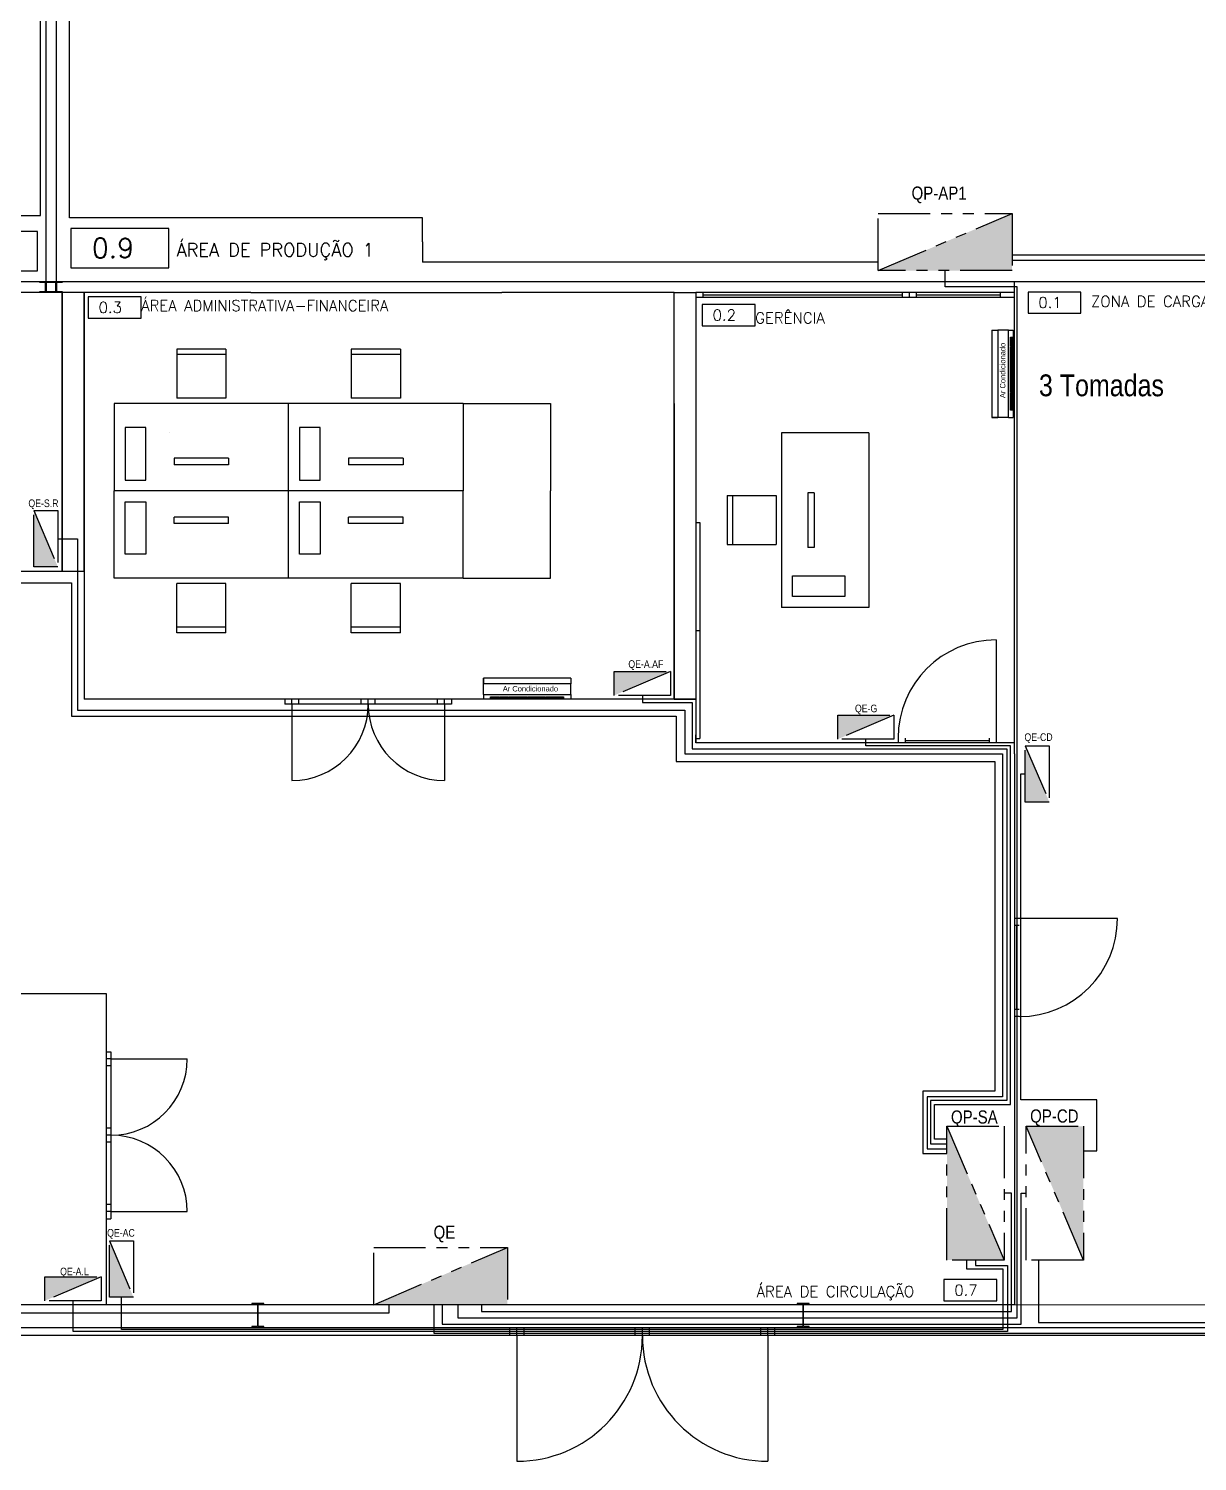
# Model space of a CAD drawing. Header units: millimetres. Extents: x -35961 to -35580, y 154458 to 154764.
# Drawn here: x -35925.9 to -35915.19, y 154628.11 to 154641.24 of the extents above; entities that cross this region are included whole.
import ezdxf

# ---------------------------------------------------------------- set-up
doc = ezdxf.new("R2010")
doc.units = ezdxf.units.MM
doc.header["$MEASUREMENT"] = 0
doc.linetypes.add('CONTINUO', pattern=[0])
doc.linetypes.add('PHANTOM2', pattern=[31.75, 15.875, -3.175, 3.175, -3.175, 3.175, -3.175])
doc.layers.get('0').update_dxf_attribs({"color": 253})
for name, color, linetype in [('Edges', 7, 'Continuous'), ('ELÉCTRICO', 255, 'Continuous'), ('LigacoesEntrada', 150, 'Continuous'), ('LigacoesParciais', 10, 'Continuous'), ('NomeMáquinas', 41, 'Continuous'), ('NomesQuadros', 255, 'Continuous'), ('Projecto', 252, 'Continuous'), ('QGBT', 130, 'Continuous'), ('QuadrosEletricos', 80, 'Continuous'), ('QuadrosEntrada', 150, 'Continuous'), ('QuadrosParciais', 10, 'Continuous')]:
    doc.layers.add(name, color=color, linetype=linetype)
doc.styles.add('ROMANS', font='romans')
doc.styles.get("Standard").update_dxf_attribs({"font": 'ARIALN.TTF'})

msp = doc.modelspace()

# ---------------------------------------------------------------- hatches: boundary and pattern name
at = {"layer": 'QuadrosEletricos', "linetype": 'PHANTOM2', "ltscale": 0.03}
h = msp.add_hatch(color=256, dxfattribs=at)
h.dxf.hatch_style = 1
h.paths.add_polyline_path([(-35925.855, 154636.311), (-35925.635, 154636.311), (-35925.855, 154636.826)])
h = msp.add_hatch(color=256, dxfattribs=at)
h.dxf.hatch_style = 1
h.paths.add_polyline_path([(-35920.533, 154635.352), (-35920.533, 154635.132), (-35920.017, 154635.352)])
h = msp.add_hatch(color=256, dxfattribs=at)
h.dxf.hatch_style = 1
h.paths.add_polyline_path([(-35918.484, 154634.95), (-35918.484, 154634.73), (-35917.969, 154634.95)])
h = msp.add_hatch(color=256, dxfattribs=at)
h.dxf.hatch_style = 1
h.paths.add_polyline_path([(-35916.764, 154634.154), (-35916.544, 154634.154), (-35916.764, 154634.669)])
h = msp.add_hatch(color=256, dxfattribs=at)
h.dxf.hatch_style = 1
h.paths.add_polyline_path([(-35925.162, 154629.616), (-35924.942, 154629.616), (-35925.162, 154630.131)])
h = msp.add_hatch(color=256, dxfattribs=at)
h.dxf.hatch_style = 1
h.paths.add_polyline_path([(-35925.753, 154629.803), (-35925.753, 154629.583), (-35925.237, 154629.803)])
at = {"layer": 'QuadrosEntrada', "linetype": 'PHANTOM2', "ltscale": 0.03}
h = msp.add_hatch(color=256, dxfattribs=at)
h.dxf.hatch_style = 1
h.paths.add_polyline_path([(-35921.512, 154629.546), (-35921.512, 154630.071), (-35922.739, 154629.546)])
at = {"layer": 'QuadrosParciais', "linetype": 'PHANTOM2', "ltscale": 0.03}
h = msp.add_hatch(color=256, dxfattribs=at)
h.dxf.hatch_style = 1
h.paths.add_polyline_path([(-35916.885, 154639.026), (-35916.885, 154639.55), (-35918.112, 154639.026)])
h = msp.add_hatch(color=256, dxfattribs=at)
h.dxf.hatch_style = 1
h.paths.add_polyline_path([(-35917.483, 154629.955), (-35916.959, 154629.955), (-35917.483, 154631.183)])
h = msp.add_hatch(color=1, dxfattribs=at)
h.dxf.hatch_style = 1
h.paths.add_polyline_path([(-35916.231, 154631.183), (-35916.755, 154631.183), (-35916.231, 154629.956)])

# ---------------------------------------------------------------- linework, layer by layer
at = {"layer": 'Edges'}
for p, q in [((-35917.07, 154638.48, 0), (-35917.07, 154638.481, 0)), ((-35917.07, 154638.481, 0), (-35917.067, 154638.481, 0)), ((-35917.07, 154638.48, 0), (-35917.07, 154637.68, 0)), ((-35917.07, 154638.48, 0), (-35917.067, 154638.48, 0)), ((-35917.067, 154638.481, 0), (-35917.067, 154638.48, 0)), ((-35917.067, 154638.481, 0), (-35917.017, 154638.481, 0)), ((-35917.067, 154638.48, 0), (-35917.017, 154638.48, 0)), ((-35916.919, 154638.481, 0), (-35917.017, 154638.481, 0)), ((-35917.017, 154638.481, 0), (-35917.017, 154638.48, 0)), ((-35917.017, 154638.48, 0), (-35917.017, 154637.68, 0)), ((-35916.919, 154638.481, 0), (-35916.876, 154638.481, 0)), ((-35916.919, 154637.679, 0), (-35916.919, 154638.481, 0)), ((-35916.899, 154638.415, 0), (-35916.894, 154638.415, 0)), ((-35916.899, 154638.335, 0), (-35916.899, 154638.415, 0)), ((-35916.894, 154638.415, 0), (-35916.894, 154638.335, 0)), ((-35916.892, 154638.415, 0), (-35916.887, 154638.415, 0)), ((-35916.892, 154638.335, 0), (-35916.892, 154638.415, 0)), ((-35916.887, 154638.415, 0), (-35916.887, 154638.335, 0)), ((-35916.885, 154638.415, 0), (-35916.879, 154638.415, 0)), ((-35916.885, 154638.335, 0), (-35916.885, 154638.415, 0)), ((-35916.879, 154638.415, 0), (-35916.879, 154638.335, 0)), ((-35916.876, 154638.481, 0), (-35916.876, 154637.679, 0)), ((-35916.894, 154638.335, 0), (-35916.899, 154638.335, 0)), ((-35916.899, 154638.331, 0), (-35916.894, 154638.331, 0)), ((-35916.899, 154638.251, 0), (-35916.899, 154638.331, 0)), ((-35916.894, 154638.331, 0), (-35916.894, 154638.251, 0)), ((-35916.887, 154638.335, 0), (-35916.892, 154638.335, 0)), ((-35916.892, 154638.331, 0), (-35916.887, 154638.331, 0)), ((-35916.892, 154638.251, 0), (-35916.892, 154638.331, 0)), ((-35916.887, 154638.331, 0), (-35916.887, 154638.251, 0)), ((-35916.879, 154638.335, 0), (-35916.885, 154638.335, 0)), ((-35916.885, 154638.331, 0), (-35916.879, 154638.331, 0)), ((-35916.885, 154638.251, 0), (-35916.885, 154638.331, 0)), ((-35916.879, 154638.331, 0), (-35916.879, 154638.251, 0)), ((-35916.894, 154638.251, 0), (-35916.899, 154638.251, 0)), ((-35916.899, 154638.246, 0), (-35916.894, 154638.246, 0)), ((-35916.899, 154638.166, 0), (-35916.899, 154638.246, 0)), ((-35916.894, 154638.166, 0), (-35916.899, 154638.166, 0)), ((-35916.899, 154638.162, 0), (-35916.894, 154638.162, 0)), ((-35916.899, 154638.082, 0), (-35916.899, 154638.162, 0)), ((-35916.894, 154638.246, 0), (-35916.894, 154638.166, 0)), ((-35916.894, 154638.162, 0), (-35916.894, 154638.082, 0)), ((-35916.887, 154638.251, 0), (-35916.892, 154638.251, 0)), ((-35916.892, 154638.246, 0), (-35916.887, 154638.246, 0)), ((-35916.892, 154638.166, 0), (-35916.892, 154638.246, 0)), ((-35916.887, 154638.166, 0), (-35916.892, 154638.166, 0)), ((-35916.892, 154638.162, 0), (-35916.887, 154638.162, 0)), ((-35916.892, 154638.082, 0), (-35916.892, 154638.162, 0)), ((-35916.887, 154638.246, 0), (-35916.887, 154638.166, 0)), ((-35916.887, 154638.162, 0), (-35916.887, 154638.082, 0)), ((-35916.879, 154638.251, 0), (-35916.885, 154638.251, 0)), ((-35916.885, 154638.246, 0), (-35916.879, 154638.246, 0)), ((-35916.885, 154638.166, 0), (-35916.885, 154638.246, 0)), ((-35916.879, 154638.166, 0), (-35916.885, 154638.166, 0)), ((-35916.885, 154638.162, 0), (-35916.879, 154638.162, 0)), ((-35916.885, 154638.082, 0), (-35916.885, 154638.162, 0)), ((-35916.879, 154638.246, 0), (-35916.879, 154638.166, 0)), ((-35916.879, 154638.162, 0), (-35916.879, 154638.082, 0)), ((-35916.894, 154638.082, 0), (-35916.899, 154638.082, 0)), ((-35916.899, 154638.078, 0), (-35916.894, 154638.078, 0)), ((-35916.899, 154637.998, 0), (-35916.899, 154638.078, 0)), ((-35916.894, 154638.078, 0), (-35916.894, 154637.998, 0)), ((-35916.887, 154638.082, 0), (-35916.892, 154638.082, 0)), ((-35916.892, 154638.078, 0), (-35916.887, 154638.078, 0)), ((-35916.892, 154637.998, 0), (-35916.892, 154638.078, 0)), ((-35916.887, 154638.078, 0), (-35916.887, 154637.998, 0)), ((-35916.879, 154638.082, 0), (-35916.885, 154638.082, 0)), ((-35916.885, 154638.078, 0), (-35916.879, 154638.078, 0)), ((-35916.885, 154637.998, 0), (-35916.885, 154638.078, 0)), ((-35916.879, 154638.078, 0), (-35916.879, 154637.998, 0)), ((-35916.894, 154637.998, 0), (-35916.899, 154637.998, 0)), ((-35916.899, 154637.994, 0), (-35916.894, 154637.994, 0)), ((-35916.899, 154637.914, 0), (-35916.899, 154637.994, 0)), ((-35916.894, 154637.914, 0), (-35916.899, 154637.914, 0)), ((-35916.899, 154637.909, 0), (-35916.894, 154637.909, 0)), ((-35916.899, 154637.83, 0), (-35916.899, 154637.909, 0)), ((-35916.894, 154637.994, 0), (-35916.894, 154637.914, 0)), ((-35916.894, 154637.909, 0), (-35916.894, 154637.83, 0)), ((-35916.887, 154637.998, 0), (-35916.892, 154637.998, 0)), ((-35916.892, 154637.994, 0), (-35916.887, 154637.994, 0)), ((-35916.892, 154637.914, 0), (-35916.892, 154637.994, 0)), ((-35916.887, 154637.914, 0), (-35916.892, 154637.914, 0)), ((-35916.892, 154637.909, 0), (-35916.887, 154637.909, 0)), ((-35916.892, 154637.83, 0), (-35916.892, 154637.909, 0)), ((-35916.887, 154637.994, 0), (-35916.887, 154637.914, 0)), ((-35916.887, 154637.909, 0), (-35916.887, 154637.83, 0)), ((-35916.879, 154637.998, 0), (-35916.885, 154637.998, 0)), ((-35916.885, 154637.994, 0), (-35916.879, 154637.994, 0)), ((-35916.885, 154637.914, 0), (-35916.885, 154637.994, 0)), ((-35916.879, 154637.914, 0), (-35916.885, 154637.914, 0)), ((-35916.885, 154637.909, 0), (-35916.879, 154637.909, 0)), ((-35916.885, 154637.83, 0), (-35916.885, 154637.909, 0)), ((-35916.879, 154637.994, 0), (-35916.879, 154637.914, 0)), ((-35916.879, 154637.909, 0), (-35916.879, 154637.83, 0)), ((-35916.894, 154637.83, 0), (-35916.899, 154637.83, 0)), ((-35916.899, 154637.825, 0), (-35916.894, 154637.825, 0)), ((-35916.899, 154637.745, 0), (-35916.899, 154637.825, 0)), ((-35916.894, 154637.825, 0), (-35916.894, 154637.745, 0)), ((-35916.887, 154637.83, 0), (-35916.892, 154637.83, 0)), ((-35916.892, 154637.825, 0), (-35916.887, 154637.825, 0)), ((-35916.892, 154637.745, 0), (-35916.892, 154637.825, 0)), ((-35916.887, 154637.825, 0), (-35916.887, 154637.745, 0)), ((-35916.879, 154637.83, 0), (-35916.885, 154637.83, 0)), ((-35916.885, 154637.825, 0), (-35916.879, 154637.825, 0)), ((-35916.885, 154637.745, 0), (-35916.885, 154637.825, 0)), ((-35916.879, 154637.825, 0), (-35916.879, 154637.745, 0)), ((-35917.07, 154637.679, 0), (-35917.07, 154637.68, 0)), ((-35917.07, 154637.68, 0), (-35917.067, 154637.68, 0)), ((-35917.067, 154637.679, 0), (-35917.07, 154637.679, 0)), ((-35917.067, 154637.68, 0), (-35917.067, 154637.679, 0)), ((-35917.017, 154637.68, 0), (-35917.067, 154637.68, 0)), ((-35917.067, 154637.679, 0), (-35917.017, 154637.679, 0)), ((-35917.017, 154637.68, 0), (-35917.017, 154637.679, 0)), ((-35916.919, 154637.679, 0), (-35917.017, 154637.679, 0)), ((-35916.919, 154637.679, 0), (-35916.876, 154637.679, 0)), ((-35916.894, 154637.745, 0), (-35916.899, 154637.745, 0)), ((-35916.887, 154637.745, 0), (-35916.892, 154637.745, 0)), ((-35916.879, 154637.745, 0), (-35916.885, 154637.745, 0)), ((-35920.932, 154635.29, 0), (-35921.732, 154635.29, 0)), ((-35921.732, 154635.29, 0), (-35921.732, 154635.29, 0)), ((-35921.732, 154635.29, 0), (-35921.732, 154635.288, 0)), ((-35921.732, 154635.288, 0), (-35921.732, 154635.29, 0)), ((-35921.732, 154635.288, 0), (-35921.732, 154635.288, 0)), ((-35921.732, 154635.238, 0), (-35921.732, 154635.288, 0)), ((-35921.732, 154635.288, 0), (-35921.732, 154635.238, 0)), ((-35920.932, 154635.29, 0), (-35920.931, 154635.29, 0)), ((-35920.932, 154635.29, 0), (-35920.932, 154635.288, 0)), ((-35920.931, 154635.288, 0), (-35920.932, 154635.288, 0)), ((-35920.932, 154635.288, 0), (-35920.932, 154635.238, 0)), ((-35920.931, 154635.29, 0), (-35920.931, 154635.288, 0)), ((-35920.931, 154635.288, 0), (-35920.931, 154635.238, 0)), ((-35920.932, 154635.238, 0), (-35921.732, 154635.238, 0)), ((-35921.732, 154635.14, 0), (-35921.732, 154635.238, 0)), ((-35921.732, 154635.238, 0), (-35921.732, 154635.238, 0)), ((-35921.732, 154635.14, 0), (-35921.732, 154635.096, 0)), ((-35921.732, 154635.14, 0), (-35920.931, 154635.14, 0)), ((-35920.931, 154635.238, 0), (-35920.932, 154635.238, 0)), ((-35920.931, 154635.14, 0), (-35920.931, 154635.238, 0)), ((-35920.931, 154635.14, 0), (-35920.931, 154635.096, 0)), ((-35920.931, 154635.096, 0), (-35921.732, 154635.096, 0)), ((-35921.667, 154635.115, 0), (-35921.667, 154635.12, 0)), ((-35921.667, 154635.12, 0), (-35921.587, 154635.12, 0)), ((-35921.587, 154635.115, 0), (-35921.667, 154635.115, 0)), ((-35921.667, 154635.107, 0), (-35921.667, 154635.112, 0)), ((-35921.667, 154635.112, 0), (-35921.587, 154635.112, 0)), ((-35921.587, 154635.107, 0), (-35921.667, 154635.107, 0)), ((-35921.667, 154635.1, 0), (-35921.667, 154635.105, 0)), ((-35921.667, 154635.105, 0), (-35921.587, 154635.105, 0)), ((-35921.587, 154635.1, 0), (-35921.667, 154635.1, 0)), ((-35921.587, 154635.12, 0), (-35921.587, 154635.115, 0)), ((-35921.587, 154635.112, 0), (-35921.587, 154635.107, 0)), ((-35921.587, 154635.105, 0), (-35921.587, 154635.1, 0)), ((-35921.582, 154635.115, 0), (-35921.582, 154635.12, 0)), ((-35921.582, 154635.12, 0), (-35921.502, 154635.12, 0)), ((-35921.502, 154635.115, 0), (-35921.582, 154635.115, 0)), ((-35921.582, 154635.107, 0), (-35921.582, 154635.112, 0)), ((-35921.582, 154635.112, 0), (-35921.502, 154635.112, 0)), ((-35921.502, 154635.107, 0), (-35921.582, 154635.107, 0)), ((-35921.582, 154635.1, 0), (-35921.582, 154635.105, 0)), ((-35921.582, 154635.105, 0), (-35921.502, 154635.105, 0)), ((-35921.502, 154635.1, 0), (-35921.582, 154635.1, 0)), ((-35921.502, 154635.12, 0), (-35921.502, 154635.115, 0)), ((-35921.502, 154635.112, 0), (-35921.502, 154635.107, 0)), ((-35921.502, 154635.105, 0), (-35921.502, 154635.1, 0)), ((-35921.498, 154635.115, 0), (-35921.498, 154635.12, 0)), ((-35921.498, 154635.12, 0), (-35921.418, 154635.12, 0)), ((-35921.418, 154635.115, 0), (-35921.498, 154635.115, 0)), ((-35921.498, 154635.107, 0), (-35921.498, 154635.112, 0)), ((-35921.498, 154635.112, 0), (-35921.418, 154635.112, 0)), ((-35921.418, 154635.107, 0), (-35921.498, 154635.107, 0)), ((-35921.498, 154635.1, 0), (-35921.498, 154635.105, 0)), ((-35921.498, 154635.105, 0), (-35921.418, 154635.105, 0)), ((-35921.418, 154635.1, 0), (-35921.498, 154635.1, 0)), ((-35921.418, 154635.12, 0), (-35921.418, 154635.115, 0)), ((-35921.418, 154635.112, 0), (-35921.418, 154635.107, 0)), ((-35921.418, 154635.105, 0), (-35921.418, 154635.1, 0)), ((-35921.414, 154635.115, 0), (-35921.414, 154635.12, 0)), ((-35921.414, 154635.12, 0), (-35921.334, 154635.12, 0)), ((-35921.334, 154635.115, 0), (-35921.414, 154635.115, 0)), ((-35921.414, 154635.107, 0), (-35921.414, 154635.112, 0)), ((-35921.414, 154635.112, 0), (-35921.334, 154635.112, 0)), ((-35921.334, 154635.107, 0), (-35921.414, 154635.107, 0)), ((-35921.414, 154635.1, 0), (-35921.414, 154635.105, 0)), ((-35921.414, 154635.105, 0), (-35921.334, 154635.105, 0)), ((-35921.334, 154635.1, 0), (-35921.414, 154635.1, 0)), ((-35921.334, 154635.12, 0), (-35921.334, 154635.115, 0)), ((-35921.334, 154635.112, 0), (-35921.334, 154635.107, 0)), ((-35921.334, 154635.105, 0), (-35921.334, 154635.1, 0)), ((-35921.33, 154635.115, 0), (-35921.33, 154635.12, 0)), ((-35921.33, 154635.12, 0), (-35921.25, 154635.12, 0)), ((-35921.25, 154635.115, 0), (-35921.33, 154635.115, 0)), ((-35921.33, 154635.107, 0), (-35921.33, 154635.112, 0)), ((-35921.33, 154635.112, 0), (-35921.25, 154635.112, 0)), ((-35921.25, 154635.107, 0), (-35921.33, 154635.107, 0)), ((-35921.33, 154635.1, 0), (-35921.33, 154635.105, 0)), ((-35921.33, 154635.105, 0), (-35921.25, 154635.105, 0)), ((-35921.25, 154635.1, 0), (-35921.33, 154635.1, 0)), ((-35921.25, 154635.12, 0), (-35921.25, 154635.115, 0)), ((-35921.25, 154635.112, 0), (-35921.25, 154635.107, 0)), ((-35921.25, 154635.105, 0), (-35921.25, 154635.1, 0)), ((-35921.246, 154635.115, 0), (-35921.246, 154635.12, 0)), ((-35921.246, 154635.12, 0), (-35921.166, 154635.12, 0)), ((-35921.166, 154635.115, 0), (-35921.246, 154635.115, 0)), ((-35921.246, 154635.107, 0), (-35921.246, 154635.112, 0)), ((-35921.246, 154635.112, 0), (-35921.166, 154635.112, 0)), ((-35921.166, 154635.107, 0), (-35921.246, 154635.107, 0)), ((-35921.246, 154635.1, 0), (-35921.246, 154635.105, 0)), ((-35921.246, 154635.105, 0), (-35921.166, 154635.105, 0)), ((-35921.166, 154635.1, 0), (-35921.246, 154635.1, 0)), ((-35921.166, 154635.12, 0), (-35921.166, 154635.115, 0)), ((-35921.166, 154635.112, 0), (-35921.166, 154635.107, 0)), ((-35921.166, 154635.105, 0), (-35921.166, 154635.1, 0)), ((-35921.161, 154635.115, 0), (-35921.161, 154635.12, 0)), ((-35921.161, 154635.12, 0), (-35921.081, 154635.12, 0)), ((-35921.081, 154635.115, 0), (-35921.161, 154635.115, 0)), ((-35921.161, 154635.107, 0), (-35921.161, 154635.112, 0)), ((-35921.161, 154635.112, 0), (-35921.081, 154635.112, 0)), ((-35921.081, 154635.107, 0), (-35921.161, 154635.107, 0)), ((-35921.161, 154635.1, 0), (-35921.161, 154635.105, 0)), ((-35921.161, 154635.105, 0), (-35921.081, 154635.105, 0)), ((-35921.081, 154635.1, 0), (-35921.161, 154635.1, 0)), ((-35921.081, 154635.12, 0), (-35921.081, 154635.115, 0)), ((-35921.081, 154635.112, 0), (-35921.081, 154635.107, 0)), ((-35921.081, 154635.105, 0), (-35921.081, 154635.1, 0)), ((-35921.077, 154635.115, 0), (-35921.077, 154635.12, 0)), ((-35921.077, 154635.12, 0), (-35920.997, 154635.12, 0)), ((-35920.997, 154635.115, 0), (-35921.077, 154635.115, 0)), ((-35921.077, 154635.107, 0), (-35921.077, 154635.112, 0)), ((-35921.077, 154635.112, 0), (-35920.997, 154635.112, 0)), ((-35920.997, 154635.107, 0), (-35921.077, 154635.107, 0)), ((-35921.077, 154635.1, 0), (-35921.077, 154635.105, 0)), ((-35921.077, 154635.105, 0), (-35920.997, 154635.105, 0)), ((-35920.997, 154635.1, 0), (-35921.077, 154635.1, 0)), ((-35920.997, 154635.12, 0), (-35920.997, 154635.115, 0)), ((-35920.997, 154635.112, 0), (-35920.997, 154635.107, 0)), ((-35920.997, 154635.105, 0), (-35920.997, 154635.1, 0))]:
    msp.add_line(p, q, dxfattribs=at)
at = {"layer": 'ELÉCTRICO', "color": 8, "linetype": 'Continuous', "ltscale": 0.03}
for p, q in [((-35925.746, 154666.324, 0), (-35925.746, 154638.926, 0)), ((-35925.746, 154666.324, 0), (-35925.746, 154638.926, 0)), ((-35925.746, 154666.324, 0), (-35925.746, 154638.926, 0)), ((-35925.746, 154666.324, 0), (-35925.746, 154638.926, 0)), ((-35925.746, 154666.324, 0), (-35925.746, 154638.926, 0)), ((-35925.746, 154666.324, 0), (-35925.746, 154638.926, 0)), ((-35925.649, 154666.324, 0), (-35925.649, 154638.926, 0)), ((-35926.883, 154632.398, 0), (-35925.193, 154632.398, 0)), ((-35925.193, 154632.398, 0), (-35925.193, 154629.548, 0))]:
    msp.add_line(p, q, dxfattribs=at)
at = {"layer": 'ELÉCTRICO', "color": 251, "linetype": 'Continuous', "ltscale": 0.03, "true_color": 0x636466}
for p, q in [((-35919.984, 154638.826, 0), (-35919.784, 154638.826, 0)), ((-35919.984, 154635.096, 0), (-35919.784, 154635.096, 0))]:
    msp.add_line(p, q, dxfattribs=at)
at = {"layer": 'ELÉCTRICO', "color": 251, "linetype": 'Continuous', "ltscale": 0.03, "true_color": 0x636466, "elevation": 0}
for points in [[(-35925.594, 154636.271), (-35925.394, 154636.271), (-35925.394, 154638.826), (-35925.594, 154638.826)], [(-35919.784, 154635.096), (-35919.984, 154635.096), (-35919.984, 154638.826), (-35919.784, 154638.826)]]:
    msp.add_lwpolyline(points, close=True, dxfattribs=at)
at = {"layer": 'LigacoesEntrada', "color": 5, "linetype": 'Continuous', "ltscale": 0.03}
for p, q in [((-35917.499, 154638.876, 0), (-35917.499, 154639.026)), ((-35916.839, 154638.876, 0), (-35917.499, 154638.876, 0)), ((-35916.839, 154629.425, 0), (-35916.839, 154638.876, 0)), ((-35916.892, 154630.569, 0), (-35916.959, 154630.569)), ((-35916.892, 154629.485, 0), (-35916.892, 154630.569, 0)), ((-35916.803, 154630.569), (-35916.755, 154630.569)), ((-35916.803, 154629.367, 0), (-35916.803, 154630.569)), ((-35922.6, 154629.546, 0), (-35922.6, 154629.47, 0)), ((-35922.111, 154629.546, 0), (-35922.111, 154629.367, 0)), ((-35921.968, 154629.546, 0), (-35921.968, 154629.425, 0)), ((-35921.75, 154629.546, 0), (-35921.75, 154629.485, 0)), ((-35921.75, 154629.485, 0), (-35921.304, 154629.485, 0)), ((-35921.304, 154629.485, 0), (-35916.892, 154629.485, 0)), ((-35922.6, 154629.47, 0), (-35934.014, 154629.47, 0)), ((-35922.111, 154629.367, 0), (-35916.916, 154629.367, 0)), ((-35921.968, 154629.425, 0), (-35916.839, 154629.425, 0)), ((-35916.916, 154629.367, 0), (-35916.803, 154629.367, 0))]:
    msp.add_line(p, q, dxfattribs=at)
at = {"layer": 'LigacoesParciais', "color": 1, "linetype": 'Continuous', "ltscale": 0.03}
for p, q in [((-35925.795, 154639.531), (-35925.795, 154653.728)), ((-35925.528, 154639.51), (-35925.528, 154653.732)), ((-35929.011, 154639.531), (-35925.795, 154639.531)), ((-35922.29, 154639.51), (-35925.528, 154639.51)), ((-35922.29, 154639.288), (-35922.29, 154639.51)), ((-35922.29, 154639.288), (-35922.29, 154639.103)), ((-35918.112, 154639.103), (-35922.29, 154639.103)), ((-35916.885, 154639.171), (-35906.591, 154639.171)), ((-35916.885, 154639.122), (-35916.795, 154639.122)), ((-35916.795, 154639.122), (-35906.507, 154639.122)), ((-35925.635, 154636.568), (-35925.454, 154636.568)), ((-35925.454, 154636.568), (-35925.454, 154635.051)), ((-35928.605, 154636.163), (-35925.509, 154636.163)), ((-35925.509, 154636.163), (-35925.509, 154634.941)), ((-35920.275, 154635.132), (-35920.275, 154635.068)), ((-35925.454, 154635.051), (-35925.454, 154634.995)), ((-35920.275, 154635.068), (-35919.819, 154635.068)), ((-35919.819, 154635.068), (-35919.819, 154634.672)), ((-35925.509, 154634.941), (-35919.983, 154634.941)), ((-35925.454, 154634.995), (-35919.885, 154634.995)), ((-35919.983, 154634.941), (-35919.964, 154634.941)), ((-35919.964, 154634.941), (-35919.964, 154634.527)), ((-35919.885, 154634.995), (-35919.885, 154634.595)), ((-35919.819, 154634.672), (-35919.819, 154634.643)), ((-35919.819, 154634.643), (-35916.935, 154634.643)), ((-35918.226, 154634.669), (-35918.226, 154634.73, 0)), ((-35916.901, 154634.669), (-35918.226, 154634.669)), ((-35916.935, 154634.643), (-35916.935, 154631.418)), ((-35916.901, 154631.382), (-35916.901, 154634.669)), ((-35919.964, 154634.527), (-35917.063, 154634.527)), ((-35919.885, 154634.595), (-35916.984, 154634.595)), ((-35917.063, 154634.527), (-35917.045, 154634.527)), ((-35917.045, 154634.527), (-35917.045, 154631.504)), ((-35916.984, 154634.595), (-35916.974, 154634.595)), ((-35916.974, 154634.595), (-35916.974, 154631.453)), ((-35916.805, 154631.424), (-35916.805, 154634.412)), ((-35916.805, 154634.412), (-35916.764, 154634.412)), ((-35917.045, 154631.504), (-35917.703, 154631.504)), ((-35917.703, 154631.504), (-35917.703, 154630.934)), ((-35916.974, 154631.453), (-35917.663, 154631.453)), ((-35917.663, 154631.453), (-35917.663, 154630.976)), ((-35916.935, 154631.418), (-35917.632, 154631.418)), ((-35917.632, 154631.418), (-35917.632, 154631.021)), ((-35917.598, 154631.352), (-35917.598, 154631.382)), ((-35917.598, 154631.382), (-35916.901, 154631.382)), ((-35917.598, 154631.065), (-35917.598, 154631.352)), ((-35916.107, 154631.424), (-35916.805, 154631.424)), ((-35916.107, 154630.958), (-35916.107, 154631.424)), ((-35917.483, 154631.065), (-35917.598, 154631.065)), ((-35917.703, 154630.934), (-35917.483, 154630.934)), ((-35917.663, 154630.976), (-35917.483, 154630.976)), ((-35917.632, 154631.021), (-35917.483, 154631.021)), ((-35916.231, 154630.958), (-35916.107, 154630.958)), ((-35917.303, 154629.955), (-35917.303, 154629.874)), ((-35917.221, 154629.955), (-35917.221, 154629.905)), ((-35917.221, 154629.905), (-35916.927, 154629.905)), ((-35916.927, 154629.905), (-35916.927, 154629.3)), ((-35916.643, 154629.956), (-35916.643, 154629.382)), ((-35917.303, 154629.874), (-35916.969, 154629.874)), ((-35916.969, 154629.874), (-35916.969, 154629.32)), ((-35925.052, 154629.32), (-35925.052, 154629.616, 0)), ((-35925.495, 154629.3), (-35925.495, 154629.583)), ((-35916.643, 154629.382), (-35906.501, 154629.382)), ((-35916.927, 154629.3), (-35925.495, 154629.3)), ((-35916.969, 154629.32), (-35925.052, 154629.32))]:
    msp.add_line(p, q, dxfattribs=at)
at = {"layer": 'Projecto'}
for p, q in [((-35936.771, 154638.926, 0), (-35906.643, 154638.926, 0)), ((-35925.594, 154638.826, 0), (-35928.514, 154638.826, 0)), ((-35925.594, 154636.271, 0), (-35925.594, 154638.826, 0)), ((-35923.864, 154638.826, 0), (-35925.394, 154638.826, 0)), ((-35925.394, 154638.826, 0), (-35925.394, 154635.096, 0)), ((-35923.864, 154638.826, 0), (-35921.564, 154638.826, 0)), ((-35919.984, 154638.826, 0), (-35921.564, 154638.826, 0)), ((-35919.984, 154637.806, 0), (-35919.984, 154638.826, 0)), ((-35916.864, 154638.826, 0), (-35919.784, 154638.826, 0)), ((-35919.784, 154638.826, 0), (-35919.784, 154635.691, 0)), ((-35919.719, 154638.781, 0), (-35919.719, 154638.826, 0)), ((-35917.894, 154638.826, 0), (-35917.894, 154638.781, 0)), ((-35917.829, 154638.826, 0), (-35917.829, 154638.781, 0)), ((-35917.764, 154638.826, 0), (-35917.764, 154638.781, 0)), ((-35916.994, 154638.826, 0), (-35916.994, 154638.781, 0)), ((-35916.864, 154634.596, 0), (-35916.864, 154638.926, 0)), ((-35919.784, 154638.781, 0), (-35916.864, 154638.781, 0)), ((-35919.732, 154638.781, 0), (-35916.864, 154638.781, 0)), ((-35919.719, 154638.804, 0), (-35917.894, 154638.804, 0)), ((-35917.829, 154638.804, 0), (-35917.828, 154638.804, 0)), ((-35917.764, 154638.804, 0), (-35916.994, 154638.804, 0)), ((-35924.094, 154638.306, 0), (-35924.544, 154638.306, 0)), ((-35924.544, 154638.306, 0), (-35924.544, 154637.856, 0)), ((-35924.094, 154638.306, 0), (-35924.094, 154637.856, 0)), ((-35922.494, 154638.306, 0), (-35922.944, 154638.306, 0)), ((-35922.944, 154638.306, 0), (-35922.944, 154637.856, 0)), ((-35922.494, 154638.306, 0), (-35922.494, 154637.856, 0)), ((-35924.094, 154638.256, 0), (-35924.544, 154638.256, 0)), ((-35922.494, 154638.256, 0), (-35922.944, 154638.256, 0)), ((-35925.119, 154637.806, 0), (-35925.119, 154637.006, 0)), ((-35923.519, 154637.806, 0), (-35925.119, 154637.806, 0)), ((-35924.094, 154637.856, 0), (-35924.544, 154637.856, 0)), ((-35923.519, 154636.206, 0), (-35923.519, 154637.806, 0)), ((-35921.919, 154637.806, 0), (-35923.519, 154637.806, 0)), ((-35922.494, 154637.856, 0), (-35922.944, 154637.856, 0)), ((-35921.919, 154637.806, 0), (-35921.919, 154637.006, 0)), ((-35921.919, 154637.806, 0), (-35921.119, 154637.806, 0)), ((-35921.119, 154637.806, 0), (-35921.119, 154637.006, 0)), ((-35919.984, 154637.806, 0), (-35919.984, 154635.096, 0)), ((-35924.611, 154637.541, 0), (-35924.611, 154637.541, 0)), ((-35918.999, 154637.539, 0), (-35918.999, 154635.939, 0)), ((-35918.199, 154637.539, 0), (-35918.999, 154637.539, 0)), ((-35918.199, 154637.539, 0), (-35918.199, 154635.939, 0)), ((-35924.069, 154637.306, 0), (-35924.569, 154637.306, 0)), ((-35924.569, 154637.306, 0), (-35924.569, 154637.246, 0)), ((-35924.069, 154637.246, 0), (-35924.569, 154637.246, 0)), ((-35924.069, 154637.306, 0), (-35924.069, 154637.246, 0)), ((-35922.469, 154637.306, 0), (-35922.969, 154637.306, 0)), ((-35922.969, 154637.306, 0), (-35922.969, 154637.246, 0)), ((-35922.469, 154637.246, 0), (-35922.969, 154637.246, 0)), ((-35922.469, 154637.306, 0), (-35922.469, 154637.246, 0)), ((-35925.119, 154636.206, 0), (-35925.119, 154637.006, 0)), ((-35923.519, 154637.006, 0), (-35925.119, 154637.006, 0)), ((-35921.919, 154637.006, 0), (-35923.519, 154637.006, 0)), ((-35921.919, 154636.206, 0), (-35921.919, 154637.006, 0)), ((-35921.119, 154636.206, 0), (-35921.119, 154637.006, 0)), ((-35918.759, 154636.989, 0), (-35918.759, 154636.489, 0)), ((-35918.699, 154636.989, 0), (-35918.759, 154636.989, 0)), ((-35918.699, 154636.989, 0), (-35918.699, 154636.489, 0)), ((-35919.499, 154636.964, 0), (-35919.049, 154636.964, 0)), ((-35919.499, 154636.964, 0), (-35919.499, 154636.514, 0)), ((-35919.449, 154636.964, 0), (-35919.449, 154636.514, 0)), ((-35919.049, 154636.964, 0), (-35919.049, 154636.514, 0)), ((-35924.069, 154636.766, 0), (-35924.569, 154636.766, 0)), ((-35924.569, 154636.706, 0), (-35924.569, 154636.766, 0)), ((-35924.069, 154636.706, 0), (-35924.569, 154636.706, 0)), ((-35924.069, 154636.706, 0), (-35924.069, 154636.766, 0)), ((-35922.469, 154636.766, 0), (-35922.969, 154636.766, 0)), ((-35922.969, 154636.706, 0), (-35922.969, 154636.766, 0)), ((-35922.469, 154636.706, 0), (-35922.969, 154636.706, 0)), ((-35922.469, 154636.706, 0), (-35922.469, 154636.766, 0)), ((-35919.784, 154636.716, 0), (-35919.749, 154636.716, 0)), ((-35919.749, 154636.716, 0), (-35919.749, 154635.726, 0)), ((-35919.499, 154636.514, 0), (-35919.049, 154636.514, 0)), ((-35918.699, 154636.489, 0), (-35918.759, 154636.489, 0)), ((-35928.514, 154636.271, 0), (-35925.594, 154636.271, 0)), ((-35928.462, 154636.271, 0), (-35925.594, 154636.271, 0)), ((-35923.519, 154636.206, 0), (-35925.119, 154636.206, 0)), ((-35921.919, 154636.206, 0), (-35923.519, 154636.206, 0)), ((-35921.919, 154636.206, 0), (-35921.119, 154636.206, 0)), ((-35924.094, 154636.156, 0), (-35924.544, 154636.156, 0)), ((-35924.544, 154635.706, 0), (-35924.544, 154636.156, 0)), ((-35924.094, 154635.706, 0), (-35924.094, 154636.156, 0)), ((-35922.494, 154636.156, 0), (-35922.944, 154636.156, 0)), ((-35922.944, 154635.706, 0), (-35922.944, 154636.156, 0)), ((-35922.494, 154635.706, 0), (-35922.494, 154636.156, 0)), ((-35918.199, 154635.939, 0), (-35918.999, 154635.939, 0)), ((-35924.094, 154635.756, 0), (-35924.544, 154635.756, 0)), ((-35924.094, 154635.706, 0), (-35924.544, 154635.706, 0)), ((-35924.094, 154635.706, 0), (-35924.544, 154635.706, 0)), ((-35922.494, 154635.756, 0), (-35922.944, 154635.756, 0)), ((-35922.494, 154635.706, 0), (-35922.944, 154635.706, 0)), ((-35922.494, 154635.706, 0), (-35922.944, 154635.706, 0)), ((-35919.784, 154635.726, 0), (-35919.749, 154635.726, 0)), ((-35919.784, 154635.691, 0), (-35919.784, 154634.771, 0)), ((-35919.749, 154635.726, 0), (-35919.749, 154634.736, 0)), ((-35917.031, 154635.641, 0), (-35917.031, 154634.696, 0)), ((-35923.554, 154635.096, 0), (-35925.394, 154635.096, 0)), ((-35922.024, 154635.096, 0), (-35923.554, 154635.096, 0)), ((-35923.554, 154635.096, 0), (-35923.554, 154635.051, 0)), ((-35922.024, 154635.051, 0), (-35923.554, 154635.051, 0)), ((-35923.489, 154635.051, 0), (-35923.489, 154635.096, 0)), ((-35923.489, 154635.051, 0), (-35923.489, 154634.351, 0)), ((-35923.424, 154635.051, 0), (-35923.424, 154635.096, 0)), ((-35922.854, 154635.051, 0), (-35922.854, 154635.096, 0)), ((-35922.789, 154635.051, 0), (-35922.789, 154635.096, 0)), ((-35922.724, 154635.051, 0), (-35922.724, 154635.096, 0)), ((-35922.154, 154635.051, 0), (-35922.154, 154635.096, 0)), ((-35922.089, 154635.051, 0), (-35922.089, 154635.096, 0)), ((-35922.089, 154635.051, 0), (-35922.089, 154634.351, 0)), ((-35919.984, 154635.096, 0), (-35922.024, 154635.096, 0)), ((-35922.024, 154635.096, 0), (-35922.024, 154635.051, 0)), ((-35919.784, 154634.696, 0), (-35919.784, 154634.771, 0)), ((-35919.784, 154634.771, 0), (-35919.784, 154634.696, 0)), ((-35919.784, 154634.736, 0), (-35919.749, 154634.736, 0)), ((-35917.931, 154634.741, 0), (-35917.931, 154634.696, 0)), ((-35917.866, 154634.741, 0), (-35917.866, 154634.696, 0)), ((-35917.096, 154634.741, 0), (-35917.096, 154634.696, 0)), ((-35916.864, 154634.696, 0), (-35919.784, 154634.696, 0)), ((-35917.866, 154634.719, 0), (-35917.096, 154634.719, 0)), ((-35915.919, 154633.087, 0), (-35916.864, 154633.087, 0)), ((-35916.819, 154633.022, 0), (-35916.864, 154633.022, 0)), ((-35916.841, 154632.252, 0), (-35916.841, 154633.022, 0)), ((-35916.819, 154632.252, 0), (-35916.864, 154632.252, 0)), ((-35916.819, 154632.187, 0), (-35916.864, 154632.187, 0)), ((-35925.193, 154631.865, 0), (-35925.148, 154631.865, 0)), ((-35925.148, 154631.865, 0), (-35925.148, 154630.335, 0)), ((-35925.148, 154631.8, 0), (-35925.193, 154631.8, 0)), ((-35925.148, 154631.735, 0), (-35925.193, 154631.735, 0)), ((-35925.148, 154631.8, 0), (-35924.448, 154631.8, 0)), ((-35925.148, 154631.165, 0), (-35925.193, 154631.165, 0)), ((-35925.148, 154631.1, 0), (-35925.193, 154631.1, 0)), ((-35925.148, 154631.035, 0), (-35925.193, 154631.035, 0)), ((-35925.148, 154630.465, 0), (-35925.193, 154630.465, 0)), ((-35925.148, 154630.4, 0), (-35925.193, 154630.4, 0)), ((-35925.193, 154630.335, 0), (-35925.148, 154630.335, 0)), ((-35925.148, 154630.4, 0), (-35924.448, 154630.4, 0)), ((-35943.981, 154629.266, 0), (-35906.363, 154629.266, 0)), ((-35921.49, 154629.261, 0), (-35921.49, 154629.341, 0)), ((-35921.425, 154629.261, 0), (-35921.425, 154629.341, 0)), ((-35921.425, 154629.261, 0), (-35921.425, 154628.111, 0)), ((-35921.36, 154629.261, 0), (-35921.36, 154629.341, 0)), ((-35920.34, 154629.261, 0), (-35920.34, 154629.341, 0)), ((-35920.275, 154629.261, 0), (-35920.275, 154629.341, 0)), ((-35920.21, 154629.261, 0), (-35920.21, 154629.341, 0)), ((-35919.19, 154629.261, 0), (-35919.19, 154629.341, 0)), ((-35919.125, 154629.261, 0), (-35919.125, 154629.341, 0)), ((-35919.125, 154629.261, 0), (-35919.125, 154628.111, 0)), ((-35919.06, 154629.261, 0), (-35919.06, 154629.341, 0))]:
    msp.add_line(p, q, dxfattribs=at)
at = {"layer": 'Projecto', "color": 8, "linetype": 'CONTINUO', "ltscale": 0.03}
msp.add_line((-35916.864, 154634.596, 0), (-35916.864, 154629.548, 0), dxfattribs=at)
at = {"layer": 'Projecto', "elevation": 0}
for points in [[(-35938.291, 154629.337), (-35906.443, 154629.337), (-35906.443, 154666.526), (-35908.856, 154666.526)], [(-35933.746, 154629.548), (-35925.193, 154629.548), (-35925.193, 154629.548)], [(-35925.193, 154629.548), (-35916.864, 154629.547), (-35916.864, 154629.547)], [(-35916.864, 154629.548), (-35906.643, 154629.546), (-35906.643, 154629.546)]]:
    msp.add_lwpolyline(points, dxfattribs=at)
for points in [[(-35925.82, 154639.385), (-35926.72, 154639.385), (-35926.72, 154639.025), (-35925.82, 154639.025)], [(-35924.617, 154639.412), (-35925.517, 154639.412), (-35925.517, 154639.052), (-35924.617, 154639.052)], [(-35925.594, 154638.926), (-35925.594, 154638.916), (-35925.646, 154638.916), (-35925.646, 154638.833), (-35925.594, 154638.833), (-35925.594, 154638.826), (-35925.704, 154638.826), (-35925.704, 154638.833), (-35925.652, 154638.833), (-35925.652, 154638.916), (-35925.704, 154638.916), (-35925.704, 154638.926), (-35925.704, 154638.926)], [(-35916.254, 154638.829), (-35916.739, 154638.829), (-35916.739, 154638.636), (-35916.254, 154638.636)], [(-35924.871, 154638.784), (-35925.356, 154638.784), (-35925.356, 154638.59), (-35924.871, 154638.59)], [(-35919.241, 154638.714), (-35919.726, 154638.714), (-35919.726, 154638.52), (-35919.241, 154638.52)], [(-35924.829, 154637.106), (-35924.829, 154637.586), (-35925.019, 154637.586), (-35925.019, 154637.106)], [(-35923.229, 154637.106), (-35923.229, 154637.586), (-35923.419, 154637.586), (-35923.419, 154637.106)], [(-35924.829, 154636.906), (-35924.829, 154636.426), (-35925.019, 154636.426), (-35925.019, 154636.906)], [(-35923.229, 154636.906), (-35923.229, 154636.426), (-35923.419, 154636.426), (-35923.419, 154636.906)], [(-35918.899, 154636.229), (-35918.419, 154636.229), (-35918.419, 154636.039), (-35918.899, 154636.039)], [(-35923.746, 154629.337), (-35923.746, 154629.346), (-35923.798, 154629.346), (-35923.798, 154629.548), (-35923.746, 154629.548), (-35923.746, 154629.557), (-35923.856, 154629.557), (-35923.856, 154629.548), (-35923.804, 154629.548), (-35923.804, 154629.346), (-35923.856, 154629.346), (-35923.856, 154629.337), (-35923.856, 154629.337)], [(-35918.746, 154629.337), (-35918.746, 154629.346), (-35918.798, 154629.346), (-35918.798, 154629.548), (-35918.746, 154629.548), (-35918.746, 154629.557), (-35918.856, 154629.557), (-35918.856, 154629.548), (-35918.804, 154629.548), (-35918.804, 154629.346), (-35918.856, 154629.346), (-35918.856, 154629.337), (-35918.856, 154629.337)]]:
    msp.add_lwpolyline(points, close=True, dxfattribs=at)
at = {"layer": 'Projecto'}
for points in [[(-35925.691, 154638.926), (-35925.691, 154638.916), (-35925.743, 154638.916), (-35925.743, 154638.833), (-35925.691, 154638.833), (-35925.691, 154638.826), (-35925.801, 154638.826), (-35925.801, 154638.833), (-35925.749, 154638.833), (-35925.749, 154638.916), (-35925.801, 154638.916), (-35925.801, 154638.926), (-35925.801, 154638.926)], [(-35917.025, 154629.776), (-35917.51, 154629.776), (-35917.51, 154629.582), (-35917.025, 154629.582)]]:
    msp.add_lwpolyline(points, close=True, dxfattribs=at)
for centre, radius, start, end in [((-35917.031, 154634.741, 0), 0.9, 90, 180), ((-35923.489, 154635.051, 0), 0.7, 270, 0), ((-35922.089, 154635.051, 0), 0.7, 180, 270), ((-35916.819, 154633.087, 0), 0.9, 270, 0), ((-35925.148, 154631.8, 0), 0.7, 270, 0), ((-35925.148, 154630.4, 0), 0.7, 0, 90), ((-35921.425, 154629.261, 0), 1.15, 270, 0), ((-35919.125, 154629.261, 0), 1.15, 180, 270)]:
    msp.add_arc(centre, radius, start, end, dxfattribs=at)
at = {"layer": 'QGBT', "linetype": 'Continuous', "ltscale": 0.03}
for p, q in [((-35922.183, 154629.281, 0), (-35922.183, 154629.546, 0)), ((-35906.403, 154629.281, 0), (-35922.183, 154629.281, 0))]:
    msp.add_line(p, q, dxfattribs=at)
at = {"layer": 'QuadrosEletricos', "linetype": 'PHANTOM2', "ltscale": 0.03}
for p, q in [((-35925.855, 154636.826), (-35925.635, 154636.311)), ((-35920.017, 154635.352), (-35920.533, 154635.132)), ((-35917.969, 154634.95, 0), (-35918.484, 154634.73, 0)), ((-35916.764, 154634.669), (-35916.544, 154634.154)), ((-35925.162, 154630.131, 0), (-35924.942, 154629.616, 0)), ((-35925.237, 154629.803), (-35925.753, 154629.583))]:
    msp.add_line(p, q, dxfattribs=at)
for points in [[(-35925.635, 154636.826), (-35925.635, 154636.311), (-35925.855, 154636.311), (-35925.855, 154636.826)], [(-35920.017, 154635.132), (-35920.533, 154635.132), (-35920.533, 154635.352), (-35920.017, 154635.352)], [(-35916.544, 154634.669), (-35916.544, 154634.154), (-35916.764, 154634.154), (-35916.764, 154634.669)], [(-35925.237, 154629.583), (-35925.753, 154629.583), (-35925.753, 154629.803), (-35925.237, 154629.803)]]:
    msp.add_lwpolyline(points, close=True, dxfattribs=at)
at = {"layer": 'QuadrosEletricos', "linetype": 'PHANTOM2', "ltscale": 0.03, "elevation": 0}
for points in [[(-35917.969, 154634.73), (-35918.484, 154634.73), (-35918.484, 154634.95), (-35917.969, 154634.95)], [(-35924.942, 154630.131), (-35924.942, 154629.616), (-35925.162, 154629.616), (-35925.162, 154630.131)]]:
    msp.add_lwpolyline(points, close=True, dxfattribs=at)
at = {"layer": 'QuadrosEntrada', "linetype": 'PHANTOM2', "ltscale": 0.03}
msp.add_line((-35922.739, 154629.546, 0), (-35921.512, 154630.071, 0), dxfattribs=at)
at = {"layer": 'QuadrosEntrada', "linetype": 'PHANTOM2', "ltscale": 0.03, "elevation": 0}
msp.add_lwpolyline([(-35922.739, 154630.071), (-35921.512, 154630.071), (-35921.512, 154629.546), (-35922.739, 154629.546)], close=True, dxfattribs=at)
at = {"layer": 'QuadrosParciais', "linetype": 'PHANTOM2', "ltscale": 0.03}
for p, q in [((-35918.112, 154639.026), (-35916.885, 154639.55)), ((-35917.483, 154631.183), (-35916.959, 154629.955))]:
    msp.add_line(p, q, dxfattribs=at)
at = {"layer": 'QuadrosParciais', "color": 1, "linetype": 'PHANTOM2', "ltscale": 0.03}
msp.add_line((-35916.231, 154629.956), (-35916.755, 154631.183), dxfattribs=at)
at = {"layer": 'QuadrosParciais', "linetype": 'PHANTOM2', "ltscale": 0.03}
for points in [[(-35918.112, 154639.55), (-35916.885, 154639.55), (-35916.885, 154639.026), (-35918.112, 154639.026)], [(-35916.959, 154631.183), (-35916.959, 154629.955), (-35917.483, 154629.955), (-35917.483, 154631.183)]]:
    msp.add_lwpolyline(points, close=True, dxfattribs=at)
at = {"layer": 'QuadrosParciais', "color": 1, "linetype": 'PHANTOM2', "ltscale": 0.03}
msp.add_lwpolyline([(-35916.755, 154629.956), (-35916.755, 154631.183), (-35916.231, 154631.183), (-35916.231, 154629.956)], close=True, dxfattribs=at)

# ---------------------------------------------------------------- texts
at = {"color": 0, "style": 'ROMANS'}
for s, height, p in [('ÁREA DE PRODUÇÃO 1', 0.12, (-35924.547, 154639.156, 0)), ('ÁREA ADMINISTRATIVA-FINANCEIRA', 0.1, (-35924.871, 154638.655, 0)), ('ZONA DE CARGAS E DESCARGAS', 0.1, (-35916.162, 154638.693, 0)), ('GERÊNCIA', 0.1, (-35919.241, 154638.542, 0)), ('ÁREA DE CIRCULAÇÃO', 0.1, (-35919.228, 154629.617))]:
    msp.add_text(s, height=height, dxfattribs=at).set_placement(p)
at = {"layer": 'NomeMáquinas', "color": 7, "linetype": 'Continuous', "ltscale": 0.03, "true_color": 0xffffff, "insert": (-35916.997, 154637.857, 0), "char_height": 0.05, "attachment_point": 1, "rotation": 90}
msp.add_mtext_dynamic_manual_height_columns('Ar Condicionado', width=24.02155, gutter_width=20.216, heights=[0], dxfattribs=at)
at = {"layer": 'NomeMáquinas', "color": 7, "linetype": 'Continuous', "ltscale": 0.03, "true_color": 0xffffff, "attachment_point": 1}
for s, insert, char_height in [('3 Tomadas', (-35916.639, 154638.074, 0), 0.2), ('Ar Condicionado', (-35921.555, 154635.218, 0), 0.05)]:
    msp.add_mtext_dynamic_manual_height_columns(s, width=24.02155, gutter_width=20.216, heights=[0], dxfattribs=dict(at, insert=insert, char_height=char_height))
at = {"layer": 'NomesQuadros', "color": 1, "linetype": 'PHANTOM2', "ltscale": 0.03}
for s, p in [('QP-AP1', (-35917.807, 154639.676, 0)), ('QP-SA', (-35917.446, 154631.207, 0)), ('QP-CD', (-35916.72, 154631.216, 0))]:
    msp.add_text(s, height=0.1203, dxfattribs=at).set_placement(p)
at = {"layer": 'NomesQuadros', "color": 3, "linetype": 'PHANTOM2', "ltscale": 0.03}
for s, p in [('QE-S.R', (-35925.905, 154636.858, 0)), ('QE-A.AF', (-35920.404, 154635.384, 0)), ('QE-G', (-35918.326, 154634.977, 0)), ('QE-CD', (-35916.772, 154634.714, 0)), ('QE-AC', (-35925.183, 154630.17, 0)), ('QE-A.L', (-35925.614, 154629.816, 0))]:
    msp.add_text(s, height=0.07, dxfattribs=at).set_placement(p)
at = {"layer": 'NomesQuadros', "color": 5, "linetype": 'PHANTOM2', "ltscale": 0.03}
msp.add_text('QE', height=0.1203, dxfattribs=at).set_placement((-35922.19, 154630.151, 0))
at = {"layer": 'Projecto', "style": 'ROMANS'}
for s, height, p in [(' 0.9', 0.18, (-35925.446, 154639.142, 0)), (' 0.3', 0.1, (-35925.33, 154638.638, 0)), (' 0.1', 0.1, (-35916.713, 154638.683, 0)), (' 0.2', 0.1, (-35919.7, 154638.568, 0)), (' 0.7', 0.1, (-35917.484, 154629.63))]:
    msp.add_text(s, height=height, dxfattribs=at).set_placement(p)

doc.saveas('drawing.dxf')
